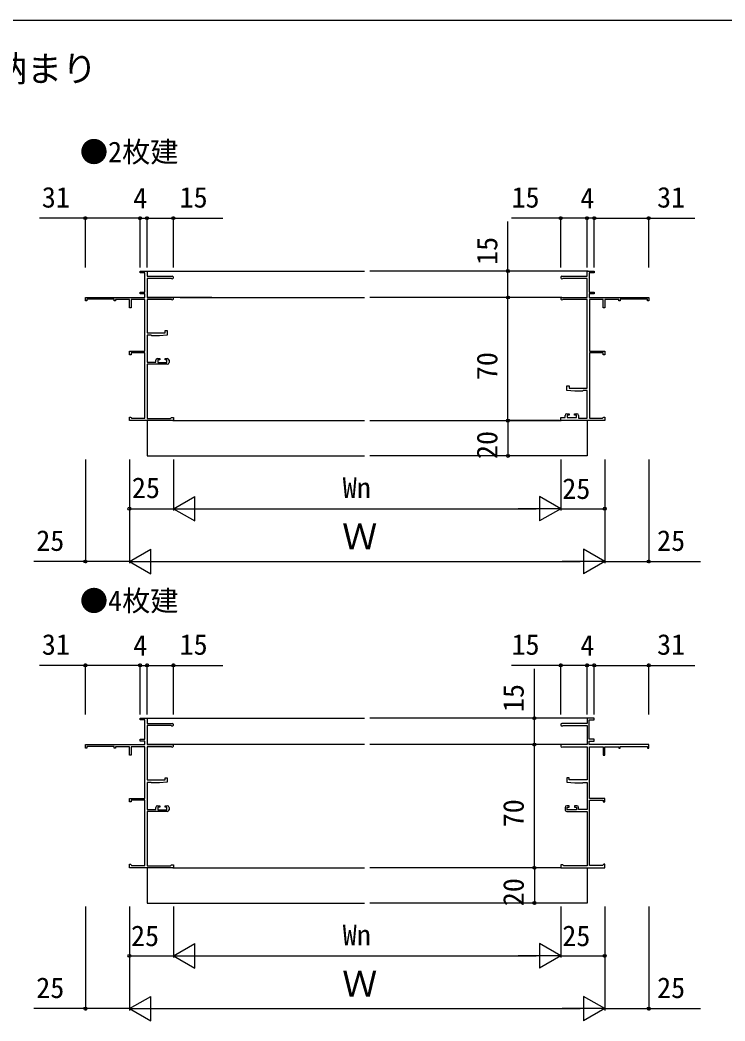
# Model space of a CAD drawing. Units: millimetres, scale not verified. Extents: x -700 to 700, y -1044 to 1038.
# Drawn here: x -312 to 88, y 428 to 996 of the extents above; entities that cross this region are included whole.
import ezdxf
from ezdxf.enums import TextEntityAlignment as Align

# ---------------------------------------------------------------- set-up
doc = ezdxf.new("R2010")
doc.units = ezdxf.units.MM
doc.header["$LTSCALE"] = 6
for name, color, linetype in [('0-1_USER1', 3, 'Continuous'), ('0-2_YKK_11', 7, 'Continuous'), ('0-3_YKK_12', 2, 'Continuous'), ('0-5_YKK_D', 6, 'Continuous'), ('0-6_YKK_ZWAK', 7, 'Continuous')]:
    doc.layers.add(name, color=color, linetype=linetype)
doc.styles.add('ＭＳ ゴシック', font='')
doc.styles.get('ＭＳ ゴシック').set_extended_font_data('MS Gothic')

msp = doc.modelspace()

# ---------------------------------------------------------------- linework, layer by layer
at = {"layer": '0-2_YKK_11'}
for p, q in [((-227.5, 803.232), (-227.5, 801.932)), ((-227.5, 549.232), (-227.5, 547.932)), ((-2.5, 549.232), (-2.5, 547.932))]:
    msp.add_line(p, q, dxfattribs=at)
for points in [[(-241.3, 770.332), (-241.3, 807.432), (-249.1, 807.432), (-249.1, 806.332), (-250, 806.332), (-250, 808.332), (-241.3, 808.332), (-241.3, 837.732), (-249.1, 837.732), (-249.1, 832.932), (-250, 832.932), (-250, 837.732), (-258, 837.732), (-258, 836.932), (-258.7, 836.932), (-258.7, 837.932), (-274.3, 837.932), (-274.3, 836.932), (-275, 836.932), (-275, 838.932), (-241.2, 838.932), (-241.2, 840.932), (-244, 840.932), (-244, 841.932), (-241.2, 841.932), (-241.2, 852.932), (-244, 852.932), (-244, 853.932), (-240, 853.932), (-240, 850.932), (-225.7, 850.932)], [(-4.3, 850.932), (10, 850.932), (10, 853.932), (14, 853.932), (14, 852.932), (11.2, 852.932), (11.2, 841.932), (14, 841.932), (14, 840.932), (11.2, 840.932), (11.2, 838.932), (45, 838.932), (45, 836.932), (44.3, 836.932), (44.3, 837.932), (28.7, 837.932), (28.7, 836.932), (28, 836.932), (28, 837.732), (20, 837.732), (20, 832.932), (19.1, 832.932), (19.1, 837.732), (11.3, 837.732), (11.3, 808.332), (20, 808.332), (20, 806.332), (19.1, 806.332), (19.1, 807.432), (11.3, 807.432), (11.3, 770.332), (18.8, 770.332), (19.1, 770.632), (19.4, 770.932), (20, 770.932), (20, 768.932), (-5, 768.932), (-5, 770.632), (-2.5, 770.632), (-2.5, 771.832)], [(-226.12, 849.672), (-226.3, 849.732), (-240, 849.732), (-240, 838.932), (-225.7, 838.932)], [(-4.3, 838.932), (10, 838.932), (10, 849.732), (-3.7, 849.732), (-3.88, 849.672)], [(-226.12, 837.672), (-226.3, 837.732), (-240, 837.732), (-240, 818.832), (-229.7, 818.832), (-229.7, 820.132), (-228.5, 820.132), (-228.5, 817.526), (-233, 817.132), (-237.3, 817.132), (-237.494, 817.282), (-237.687, 817.432), (-240, 817.432), (-240, 802.132), (-235.1, 802.132), (-235.1, 803.232)], [(10, 787.432), (10, 837.732), (-3.7, 837.732), (-3.88, 837.672)], [(-234.1, 804.232), (-232.8, 804.232), (-232.8, 803.432), (-233.9, 803.432), (-233.9, 801.932), (-228.7, 801.932), (-228.7, 803.432), (-229.8, 803.432), (-229.8, 804.232), (-228.5, 804.232)], [(-228.5, 800.932), (-240, 800.932), (-240, 770.132), (-226.7, 770.132), (-226.5, 770.332), (-226.2, 770.632), (-225, 770.632), (-225, 768.932), (-250, 768.932), (-250, 770.932), (-249.4, 770.932), (-249.1, 770.632), (-248.8, 770.332), (-241.3, 770.332)], [(5.1, 771.832), (5.1, 770.332), (10, 770.332), (10, 786.032), (7.687, 786.032), (7.494, 785.882), (7.3, 785.732), (3, 785.732), (-1.5, 786.126), (-1.5, 788.732), (-0.3, 788.732), (-0.3, 787.432), (10, 787.432)], [(-1.5, 772.832), (-0.2, 772.832), (-0.2, 772.032), (-1.3, 772.032), (-1.3, 770.632), (3.9, 770.632), (3.9, 772.032), (2.8, 772.032), (2.8, 772.832), (4.1, 772.832)], [(-241.3, 516.332), (-241.3, 553.432), (-249.1, 553.432), (-249.1, 552.332), (-250, 552.332), (-250, 554.332), (-241.3, 554.332), (-241.3, 583.732), (-249.1, 583.732), (-249.1, 578.932), (-250, 578.932), (-250, 583.732), (-258, 583.732), (-258, 582.932), (-258.7, 582.932), (-258.7, 583.932), (-274.3, 583.932), (-274.3, 582.932), (-275, 582.932), (-275, 584.932), (-241.2, 584.932), (-241.2, 586.932), (-244, 586.932), (-244, 587.932), (-241.2, 587.932), (-241.2, 598.932), (-244, 598.932), (-244, 599.932), (-240, 599.932), (-240, 596.932), (-225.7, 596.932)], [(11.3, 516.332), (11.3, 553.432), (19.1, 553.432), (19.1, 552.332), (20, 552.332), (20, 554.332), (11.3, 554.332), (11.3, 583.732), (19.1, 583.732), (19.1, 578.932), (20, 578.932), (20, 583.732), (28, 583.732), (28, 582.932), (28.7, 582.932), (28.7, 583.932), (44.3, 583.932), (44.3, 582.932), (45, 582.932), (45, 584.932), (11.2, 584.932), (11.2, 586.932), (14, 586.932), (14, 587.932), (11.2, 587.932), (11.2, 598.932), (14, 598.932), (14, 599.932), (10, 599.932), (10, 596.932), (-4.3, 596.932)], [(-226.12, 595.672), (-226.3, 595.732), (-240, 595.732), (-240, 584.932), (-225.7, 584.932)], [(-3.88, 595.672), (-3.7, 595.732), (10, 595.732), (10, 584.932), (-4.3, 584.932)], [(-226.12, 583.672), (-226.3, 583.732), (-240, 583.732), (-240, 564.832), (-229.7, 564.832), (-229.7, 566.132), (-228.5, 566.132), (-228.5, 563.526), (-233, 563.132), (-237.3, 563.132), (-237.494, 563.282), (-237.687, 563.432), (-240, 563.432), (-240, 548.132), (-235.1, 548.132), (-235.1, 549.232)], [(-3.88, 583.672), (-3.7, 583.732), (10, 583.732), (10, 564.832), (-0.3, 564.832), (-0.3, 566.132), (-1.5, 566.132), (-1.5, 563.526), (3, 563.132), (7.3, 563.132), (7.494, 563.282), (7.687, 563.432), (10, 563.432), (10, 548.132), (5.1, 548.132), (5.1, 549.232)], [(-228.5, 546.932), (-240, 546.932), (-240, 516.132), (-226.7, 516.132), (-226.5, 516.332), (-226.2, 516.632), (-225, 516.632), (-225, 514.932), (-250, 514.932), (-250, 516.932), (-249.4, 516.932), (-249.1, 516.632), (-248.8, 516.332), (-241.3, 516.332)], [(-234.1, 550.232), (-232.8, 550.232), (-232.8, 549.432), (-233.9, 549.432), (-233.9, 547.932), (-228.7, 547.932), (-228.7, 549.432), (-229.8, 549.432), (-229.8, 550.232), (-228.5, 550.232)], [(-1.5, 546.932), (10, 546.932), (10, 516.132), (-3.3, 516.132), (-3.5, 516.332), (-3.8, 516.632), (-5, 516.632), (-5, 514.932), (20, 514.932), (20, 516.932), (19.4, 516.932), (19.1, 516.632), (18.8, 516.332), (11.3, 516.332)], [(4.1, 550.232), (2.8, 550.232), (2.8, 549.432), (3.9, 549.432), (3.9, 547.932), (-1.3, 547.932), (-1.3, 549.432), (-0.2, 549.432), (-0.2, 550.232), (-1.5, 550.232)]]:
    msp.add_lwpolyline(points, dxfattribs=at)
for centre, radius, start, end in [((-225.7, 850.232), 0.7, 233.1301, 90.00001), ((-4.3, 850.232), 0.7, 89.99999, 306.8699), ((-225.7, 838.232), 0.7, 233.1301, 90.00001), ((-4.3, 838.232), 0.7, 89.99999, 306.8699), ((-234.1, 803.232), 1, 90.00001, 179.99999), ((-228.5, 803.232), 1, 0.00001, 89.99999), ((-228.5, 801.932), 1, 270.00001, 359.99999), ((-1.5, 771.832), 1, 90.00001, 179.99999), ((4.1, 771.832), 1, 0.00001, 89.99999), ((-225.7, 596.232), 0.7, 233.1301, 90.00001), ((-4.3, 596.232), 0.7, 89.99999, 306.8699), ((-225.7, 584.232), 0.7, 233.1301, 90.00001), ((-4.3, 584.232), 0.7, 89.99999, 306.8699), ((-234.1, 549.232), 1, 90.00001, 179.99999), ((-228.5, 549.232), 1, 0.00001, 89.99999), ((-228.5, 547.932), 1, 270.00001, 359.99999), ((-1.5, 549.232), 1, 90.00001, 179.99999), ((-1.5, 547.932), 1, 180.00001, 269.99999), ((4.1, 549.232), 1, 0.00001, 89.99999)]:
    msp.add_arc(centre, radius, start, end, dxfattribs=at)
at = {"layer": '0-3_YKK_12'}
for p, q in [((-240.5, 853.932), (-116.5, 853.932)), ((10.5, 853.932), (-113.5, 853.932)), ((-203.226, 838.932), (-239.5, 838.932)), ((-221.226, 838.932), (-116.5, 838.932)), ((-4.3, 838.932), (-113.5, 838.932)), ((-240, 768.932), (-240, 748.932)), ((-225.3, 768.932), (-116.5, 768.932)), ((-113.5, 768.932), (-4.7, 768.932)), ((10, 768.932), (10, 748.932)), ((-240, 748.932), (-116.5, 748.932)), ((10, 748.932), (-113.5, 748.932)), ((-240.5, 599.932), (-116.5, 599.932)), ((10.5, 599.932), (-113.5, 599.932)), ((-116.5, 584.932), (-239.5, 584.932)), ((-4.3, 584.932), (-113.5, 584.932)), ((-240, 514.932), (-240, 494.932)), ((-225.3, 514.932), (-116.5, 514.932)), ((-4.7, 514.932), (-113.5, 514.932)), ((10, 514.932), (10, 494.932)), ((-240, 494.932), (-116.5, 494.932)), ((10, 494.932), (-113.5, 494.932))]:
    msp.add_line(p, q, dxfattribs=at)
at = {"layer": '0-5_YKK_D'}
for p, q in [((-275, 855.932), (-275, 884.932)), ((-244, 883.932), (-247.4, 883.932)), ((-244, 855.932), (-244, 884.932)), ((-244, 855.932), (-244, 884.932)), ((-244, 883.932), (-240, 883.932)), ((-240, 855.932), (-240, 884.932)), ((-240, 855.932), (-240, 884.932)), ((-240, 883.932), (-236.6, 883.932)), ((-225, 855.932), (-225, 884.932)), ((-4.999, 855.932), (-4.999, 884.932)), ((10.001, 883.932), (6.601, 883.932)), ((10.001, 855.932), (10.001, 884.932)), ((10.001, 855.932), (10.001, 884.932)), ((14.001, 883.932), (10.001, 883.932)), ((14.001, 855.932), (14.001, 884.932)), ((14.001, 855.932), (14.001, 884.932)), ((14.001, 883.932), (17.401, 883.932)), ((45.001, 855.932), (45.001, 884.932)), ((9.501, 853.932), (-35.999, 853.932)), ((-5.299, 838.932), (-35.999, 838.932)), ((-5.299, 838.932), (-35.999, 838.932)), ((-34.999, 768.932), (-34.999, 838.932)), ((-5.699, 768.932), (-35.999, 768.932)), ((-5.699, 768.932), (-35.999, 768.932)), ((-34.999, 768.932), (-34.999, 748.932)), ((-275, 746.932), (-275, 687.932)), ((-250, 746.932), (-250, 687.932)), ((-250, 746.932), (-250, 717.932)), ((-250, 746.932), (-250, 687.932)), ((-225, 746.932), (-225, 717.932)), ((-225, 746.932), (-225, 717.932)), ((-4.335, 748.932), (-35.999, 748.932)), ((-4.999, 746.932), (-4.999, 717.932)), ((-4.999, 746.932), (-4.999, 717.932)), ((20.001, 746.932), (20.001, 687.932)), ((20.001, 746.932), (20.001, 717.932)), ((20.001, 746.932), (20.001, 687.932)), ((45.001, 746.932), (45.001, 687.932)), ((-225, 718.932), (-212.876, 725.932)), ((-212.876, 711.932), (-212.876, 725.932)), ((-4.999, 718.932), (-17.123, 725.932)), ((-17.123, 725.932), (-17.123, 711.932)), ((-250, 718.932), (-225, 718.932)), ((-225, 718.932), (-212.876, 711.932)), ((-225, 718.932), (-200.751, 718.932)), ((-211, 718.932), (-18.999, 718.932)), ((-4.999, 718.932), (-29.248, 718.932)), ((-4.999, 718.932), (-17.123, 711.932)), ((-4.999, 718.932), (20.001, 718.932)), ((-250, 688.932), (-237.876, 695.932)), ((-237.876, 681.932), (-237.876, 695.932)), ((20.001, 688.932), (7.877, 695.932)), ((7.877, 695.932), (7.877, 681.932)), ((-250, 688.932), (-237.876, 681.932)), ((-250, 688.932), (-225.751, 688.932)), ((-236, 688.932), (6.001, 688.932)), ((20.001, 688.932), (-4.248, 688.932)), ((20.001, 688.932), (7.877, 681.932)), ((-275, 601.932), (-275, 630.932)), ((-244, 629.932), (-247.4, 629.932)), ((-244, 601.932), (-244, 630.932)), ((-244, 601.932), (-244, 630.932)), ((-244, 629.932), (-240, 629.932)), ((-240, 601.932), (-240, 630.932)), ((-240, 601.932), (-240, 630.932)), ((-240, 629.932), (-236.6, 629.932)), ((-225, 601.932), (-225, 630.932)), ((-4.999, 601.932), (-4.999, 630.932)), ((10.001, 629.932), (6.601, 629.932)), ((10.001, 601.932), (10.001, 630.932)), ((10.001, 601.932), (10.001, 630.932)), ((14.001, 629.932), (10.001, 629.932)), ((14.001, 601.932), (14.001, 630.932)), ((14.001, 601.932), (14.001, 630.932)), ((14.001, 629.932), (17.401, 629.932)), ((45.001, 601.932), (45.001, 630.932)), ((-7.616, 599.932), (-20.999, 599.932)), ((-7.616, 584.932), (-20.999, 584.932)), ((-7.616, 584.932), (-20.999, 584.932)), ((-19.999, 514.932), (-19.999, 584.932)), ((-7.616, 514.932), (-20.999, 514.932)), ((-5.699, 514.932), (-20.999, 514.932)), ((-19.999, 514.932), (-19.999, 494.932)), ((-4.335, 494.932), (-20.999, 494.932)), ((-275, 492.932), (-275, 433.932)), ((-250, 492.932), (-250, 433.932)), ((-250, 492.932), (-250, 463.932)), ((-250, 492.932), (-250, 433.932)), ((-225, 492.932), (-225, 463.932)), ((-225, 492.932), (-225, 463.932)), ((-4.999, 492.932), (-4.999, 463.932)), ((-4.999, 492.932), (-4.999, 463.932)), ((20.001, 492.932), (20.001, 433.932)), ((20.001, 492.932), (20.001, 463.932)), ((20.001, 492.932), (20.001, 433.932)), ((45.001, 492.932), (45.001, 433.932)), ((-225, 464.932), (-212.876, 471.932)), ((-212.876, 457.932), (-212.876, 471.932)), ((-4.999, 464.932), (-17.123, 471.932)), ((-17.123, 471.932), (-17.123, 457.932)), ((-250, 464.932), (-225, 464.932)), ((-225, 464.932), (-212.876, 457.932)), ((-225, 464.932), (-200.751, 464.932)), ((-211, 464.932), (-18.999, 464.932)), ((-4.999, 464.932), (-29.248, 464.932)), ((-4.999, 464.932), (-17.123, 457.932)), ((-4.999, 464.932), (20.001, 464.932)), ((-250, 434.932), (-237.876, 441.932)), ((-237.876, 427.932), (-237.876, 441.932)), ((20.001, 434.932), (7.877, 441.932)), ((7.877, 441.932), (7.877, 427.932)), ((-250, 434.932), (-237.876, 427.932)), ((-250, 434.932), (-225.751, 434.932)), ((-236, 434.932), (6.001, 434.932)), ((20.001, 434.932), (-4.248, 434.932)), ((20.001, 434.932), (7.877, 427.932))]:
    msp.add_line(p, q, dxfattribs=at)
for points in [[(-244, 883.932), (-275, 883.932), (-301.127, 883.932)], [(-240, 883.932), (-225, 883.932), (-196.964, 883.932)], [(-34.999, 838.932), (-34.999, 853.932), (-34.999, 881.969)], [(10.001, 883.932), (-4.999, 883.932), (-33.035, 883.932)], [(14.001, 883.932), (45.001, 883.932), (71.128, 883.932)], [(-250, 688.932), (-275, 688.932), (-304.309, 688.932)], [(20.001, 688.932), (45.001, 688.932), (74.31, 688.932)], [(-244, 629.932), (-275, 629.932), (-301.127, 629.932)], [(-240, 629.932), (-225, 629.932), (-196.964, 629.932)], [(10.001, 629.932), (-4.999, 629.932), (-33.035, 629.932)], [(-19.999, 584.932), (-19.999, 599.932), (-19.999, 627.969)], [(14.001, 629.932), (45.001, 629.932), (71.128, 629.932)], [(-250, 434.932), (-275, 434.932), (-304.309, 434.932)], [(20.001, 434.932), (45.001, 434.932), (74.31, 434.932)]]:
    msp.add_lwpolyline(points, dxfattribs=at)
for centre in [(-275, 883.932), (-244, 883.932), (-244, 883.932), (-240, 883.932), (-240, 883.932), (-225, 883.932), (-4.999, 883.932), (10.001, 883.932), (10.001, 883.932), (14.001, 883.932), (14.001, 883.932), (45.001, 883.932), (-34.999, 853.932), (-34.999, 838.932), (-34.999, 838.932), (-34.999, 768.932), (-34.999, 768.932), (-34.999, 748.932), (-250, 718.932), (20.001, 718.932), (-275, 688.932), (45.001, 688.932), (-275, 629.932), (-244, 629.932), (-244, 629.932), (-240, 629.932), (-240, 629.932), (-225, 629.932), (-4.999, 629.932), (10.001, 629.932), (10.001, 629.932), (14.001, 629.932), (14.001, 629.932), (45.001, 629.932), (-19.999, 599.932), (-19.999, 584.932), (-19.999, 584.932), (-19.999, 514.932), (-19.999, 514.932), (-19.999, 494.932), (-250, 464.932), (20.001, 464.932), (-275, 434.932), (45.001, 434.932)]:
    msp.add_circle(centre, 0.85, dxfattribs=at)
at = {"layer": '0-6_YKK_ZWAK'}
msp.add_line((-700, 996.5), (700, 996.5), dxfattribs=at)

# ---------------------------------------------------------------- texts
at = {"layer": '0-1_USER1', "style": 'ＭＳ ゴシック'}
for s, height, p in [('■玄関引戸（木造納まり）・下枠RC納まり', 14.66, (-648.205, 957.114)), ('●2枚建', 11.73, (-278.182, 912.205)), ('●4枚建', 11.73, (-278.182, 657.205))]:
    msp.add_text(s, height=height, dxfattribs=at).set_placement(p, align=Align.BOTTOM_LEFT)
at = {"layer": '0-5_YKK_D', "style": 'ＭＳ ゴシック'}
for s, height, p in [('31', 11.73, (-299.809, 886.432)), ('4', 11.73, (-247.864, 885.932)), ('15', 11.73, (-221.555, 886.432)), ('15', 11.73, (-32.99, 886.432)), ('4', 11.73, (6.137, 885.932)), ('31', 11.73, (49.719, 886.432)), ('25', 11.73, (-248.647, 721.432)), ('Wn', 11.73, (-128.863, 721.432)), ('25', 11.73, (-4.135, 720.932)), ('25', 11.73, (-302.991, 691.432)), ('Ｗ', 14.66, (-129.204, 691.432)), ('25', 11.73, (49.719, 691.432)), ('31', 11.73, (-299.809, 632.432)), ('4', 11.73, (-247.864, 631.932)), ('15', 11.73, (-221.555, 632.432)), ('15', 11.73, (-32.99, 632.432)), ('4', 11.73, (6.137, 631.932)), ('31', 11.73, (49.719, 632.432)), ('25', 11.73, (-249.136, 466.932)), ('Wn', 11.73, (-128.863, 467.432)), ('25', 11.73, (-4.135, 466.932)), ('Ｗ', 14.66, (-129.204, 437.432)), ('25', 11.73, (-302.991, 437.432)), ('25', 11.73, (49.719, 437.432))]:
    msp.add_text(s, height=height, dxfattribs=at).set_placement(p, align=Align.BOTTOM_LEFT)
for s, p in [('15', (-37.499, 857.378)), ('70', (-37.499, 791.932)), ('20', (-37.499, 747.114)), ('15', (-22.499, 603.378)), ('70', (-22.499, 537.932)), ('20', (-22.499, 493.114))]:
    msp.add_text(s, height=11.73, rotation=90, dxfattribs=at).set_placement(p, align=Align.BOTTOM_LEFT)

doc.saveas('drawing.dxf')
